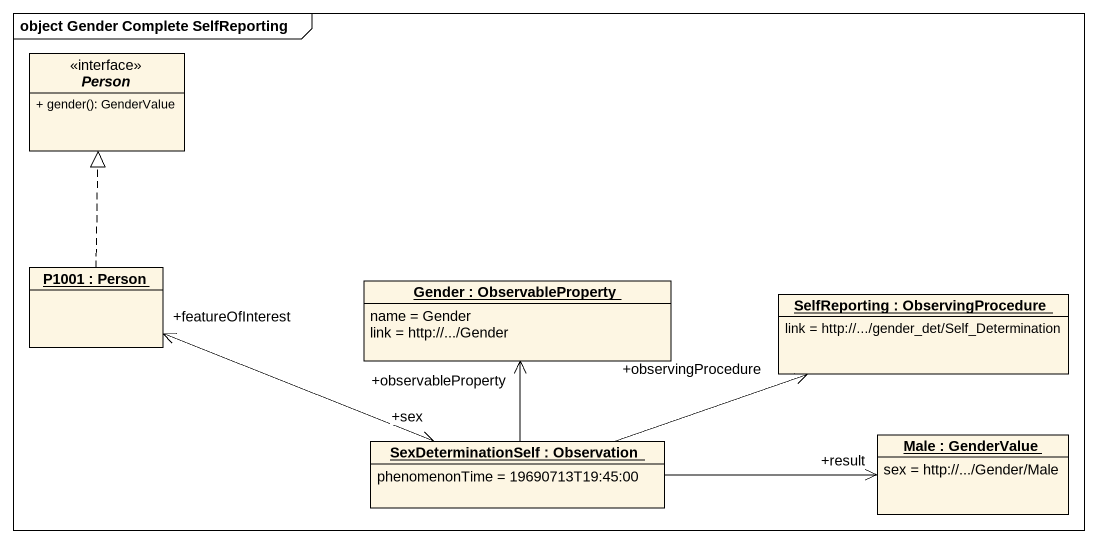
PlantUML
@startuml
mainframe object Gender Complete SelfReporting
hide circle
hide empty members
skinparam classAttributeIconSize 0
interface "Person" as Person_ {
  + gender(): GenderValue
}
object "P1001 : Person" as P1001
object "Gender : ObservableProperty" as Gender {
  name = Gender
  link = http://.../Gender
}
object "SelfReporting : ObservingProcedure" as SelfReporting {
  link = http://.../gender_det/Self_Determination
}
object "Male : GenderValue" as Male {
  sex = http://.../Gender/Male
}
object "SexDeterminationSelf : Observation" as SexDeterminationSelf {
  phenomenonTime = 19690713T19:45:00
}
P1001 .up.|> Person_
SexDeterminationSelf "+sex" <-left-> "+featureOfInterest" P1001
SexDeterminationSelf -up-> "+observableProperty" Gender
SexDeterminationSelf -right-> "+observingProcedure" SelfReporting
SexDeterminationSelf -right-> "+result" Male
@enduml
